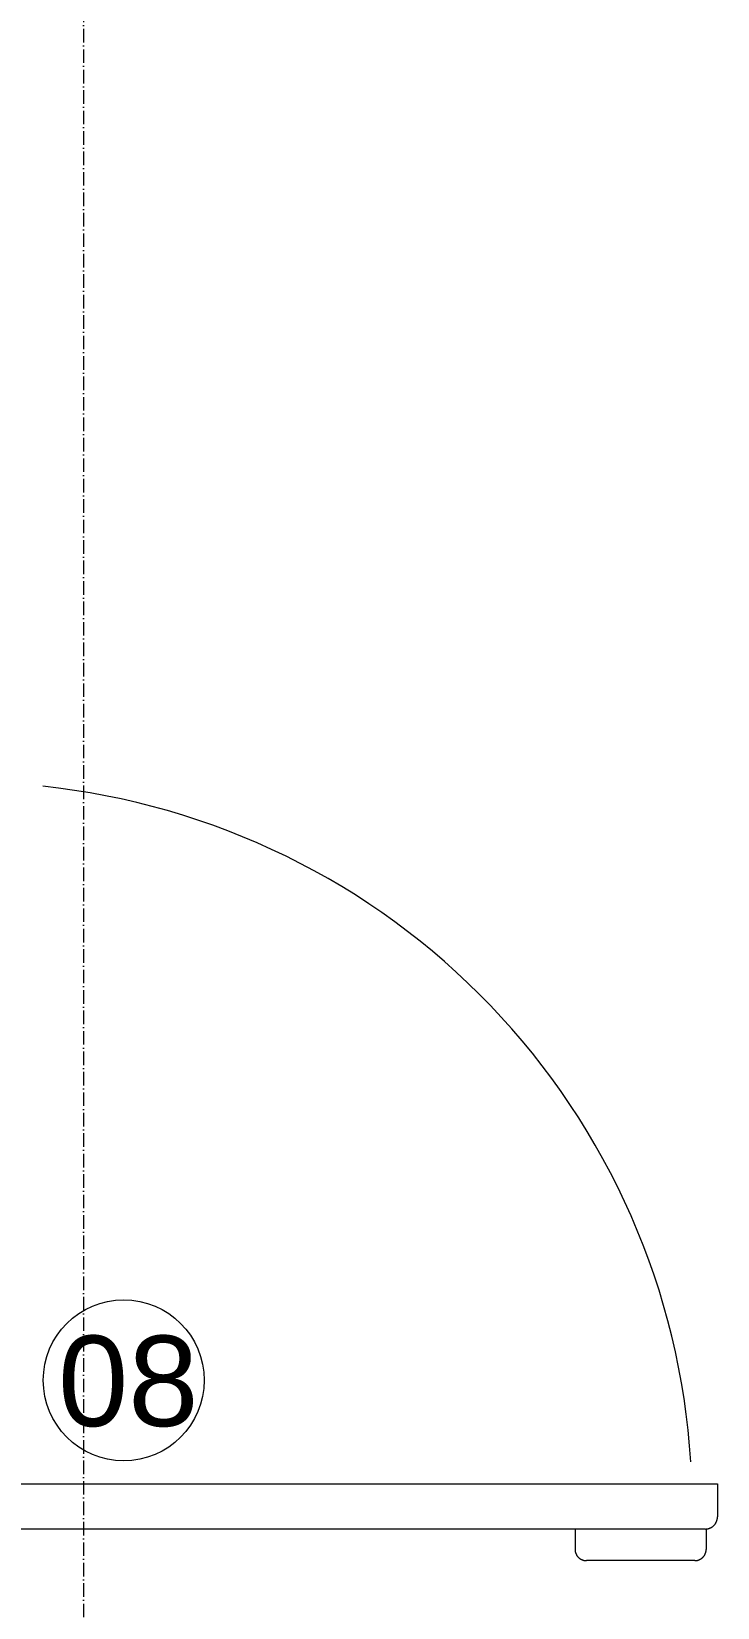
# Model space of a CAD drawing. Header units: millimetres. Extents: x -159872 to 386485, y -250577 to 158966.
# Drawn here: x 157507 to 158114, y 10440 to 11835 of the extents above; entities that cross this region are included whole.
import ezdxf

# ---------------------------------------------------------------- set-up
doc = ezdxf.new("R2010")
doc.units = ezdxf.units.MM
doc.linetypes.add('ACAD_ISO10W100', pattern=[18, 12, -3, 0, -3])
doc.layers.get('0').update_dxf_attribs({"lineweight": 25})
doc.layers.add('LDS-equipment-kitchen equipment', color=3, linetype='Continuous', lineweight=13)
doc.layers.add('LDS-struct-extg-ceiling beams', color=252, linetype='ACAD_ISO10W100', lineweight=9)
doc.styles.add('Swiss 721 Light Extended BT', font='')
doc.styles.get('Swiss 721 Light Extended BT').set_extended_font_data('Swiss 721 Light Extended BT')

# ---------------------------------------------------------------- blocks, each defined once
blk = doc.blocks.new('A$C9600e4bc')
at = {"linetype": 'Continuous', "transparency": 33554687}
for points in [[(643.7, 681, 0), (643.7, 0, 0)], [(683.7, 10.7, 0), (683.7, 670.3, 0)], [(683.7, 126, 0), (701.7, 126, 0)], [(711.7, 20, 0), (711.7, 116, 0)], [(643.7, 0, 0), (673, 0, 0)], [(683.7, 10, 0), (701.7, 10, 0)]]:
    blk.add_polyline3d(points, dxfattribs=at)
at = {"linetype": 'Continuous'}
for points in [[(624.2, 23.5, 0), (610.2, 24.6, 0), (596.2, 25.9, 0), (582.2, 27.6, 0), (568.3, 29.5, 0), (554.4, 31.8, 0), (540.6, 34.4, 0), (526.8, 37.2, 0), (513.1, 40.4, 0), (499.5, 43.9, 0), (485.9, 47.6, 0), (472.4, 51.7, 0), (459, 56.1, 0), (445.8, 60.7, 0), (432.6, 65.7, 0), (419.5, 70.9, 0), (406.6, 76.4, 0), (393.8, 82.2, 0), (381.1, 88.3, 0), (368.5, 94.7, 0), (356.1, 101.3, 0), (343.9, 108.2, 0), (331.8, 115.4, 0), (319.8, 122.8, 0), (308, 130.5, 0), (296.4, 138.4, 0), (285, 146.6, 0), (273.7, 155.1, 0), (262.7, 163.8, 0), (251.8, 172.7, 0), (241.1, 181.9, 0), (230.7, 191.3, 0), (220.4, 200.9, 0), (210.3, 210.8, 0), (200.5, 220.8, 0), (190.9, 231.1, 0), (181.5, 241.6, 0), (172.4, 252.3, 0), (163.5, 263.2, 0), (154.8, 274.3, 0), (146.4, 285.5, 0), (138.2, 297, 0), (130.3, 308.6, 0), (122.6, 320.4, 0), (115.2, 332.4, 0), (108.1, 344.5, 0), (101.2, 356.8, 0), (94.6, 369.2, 0), (88.3, 381.8, 0), (82.3, 394.5, 0), (76.5, 407.3, 0), (71, 420.3, 0), (65.8, 433.4, 0), (60.9, 446.5, 0), (56.3, 459.8, 0), (51.9, 473.2, 0), (47.9, 486.7, 0), (44.2, 500.3, 0), (40.7, 513.9, 0), (37.6, 527.6, 0), (34.8, 541.4, 0), (32.2, 555.2, 0), (30, 569.1, 0), (28.1, 583.1, 0), (26.4, 597.1, 0)], [(701.7, 126, 0), (701.9, 126, 0), (702.2, 126, 0), (702.4, 126, 0), (702.7, 126, 0), (702.9, 125.9, 0), (703.2, 125.9, 0), (703.4, 125.9, 0), (703.7, 125.8, 0), (703.9, 125.8, 0), (704.1, 125.7, 0), (704.4, 125.6, 0), (704.6, 125.6, 0), (704.8, 125.5, 0), (705.1, 125.4, 0), (705.3, 125.3, 0), (705.5, 125.2, 0), (705.8, 125.1, 0), (706, 125, 0), (706.2, 124.9, 0), (706.4, 124.8, 0), (706.6, 124.7, 0), (706.8, 124.6, 0), (707, 124.4, 0), (707.3, 124.3, 0), (707.5, 124.2, 0), (707.7, 124, 0), (707.9, 123.9, 0), (708, 123.7, 0), (708.2, 123.6, 0), (708.4, 123.4, 0), (708.6, 123.2, 0), (708.8, 123.1, 0), (708.9, 122.9, 0), (709.1, 122.7, 0), (709.3, 122.5, 0), (709.4, 122.3, 0), (709.6, 122.2, 0), (709.7, 122, 0), (709.9, 121.8, 0), (710, 121.6, 0), (710.1, 121.3, 0), (710.3, 121.1, 0), (710.4, 120.9, 0), (710.5, 120.7, 0), (710.6, 120.5, 0), (710.7, 120.3, 0), (710.8, 120.1, 0), (710.9, 119.8, 0), (711, 119.6, 0), (711.1, 119.4, 0), (711.2, 119.1, 0), (711.3, 118.9, 0), (711.3, 118.7, 0), (711.4, 118.4, 0), (711.5, 118.2, 0), (711.5, 118, 0), (711.6, 117.7, 0), (711.6, 117.5, 0), (711.6, 117.2, 0), (711.7, 117, 0), (711.7, 116.7, 0), (711.7, 116.5, 0), (711.7, 116.2, 0), (711.7, 116, 0)], [(711.7, 20, 0), (711.7, 19.8, 0), (711.7, 19.5, 0), (711.7, 19.3, 0), (711.7, 19, 0), (711.6, 18.8, 0), (711.6, 18.5, 0), (711.6, 18.3, 0), (711.5, 18, 0), (711.5, 17.8, 0), (711.4, 17.6, 0), (711.3, 17.3, 0), (711.3, 17.1, 0), (711.2, 16.9, 0), (711.1, 16.6, 0), (711, 16.4, 0), (710.9, 16.2, 0), (710.8, 15.9, 0), (710.7, 15.7, 0), (710.6, 15.5, 0), (710.5, 15.3, 0), (710.4, 15.1, 0), (710.3, 14.9, 0), (710.1, 14.7, 0), (710, 14.4, 0), (709.9, 14.2, 0), (709.7, 14, 0), (709.6, 13.8, 0), (709.4, 13.7, 0), (709.3, 13.5, 0), (709.1, 13.3, 0), (708.9, 13.1, 0), (708.8, 12.9, 0), (708.6, 12.8, 0), (708.4, 12.6, 0), (708.2, 12.4, 0), (708, 12.3, 0), (707.9, 12.1, 0), (707.7, 12, 0), (707.5, 11.8, 0), (707.3, 11.7, 0), (707, 11.6, 0), (706.8, 11.4, 0), (706.6, 11.3, 0), (706.4, 11.2, 0), (706.2, 11.1, 0), (706, 11, 0), (705.8, 10.9, 0), (705.5, 10.8, 0), (705.3, 10.7, 0), (705.1, 10.6, 0), (704.8, 10.5, 0), (704.6, 10.4, 0), (704.4, 10.4, 0), (704.1, 10.3, 0), (703.9, 10.2, 0), (703.7, 10.2, 0), (703.4, 10.1, 0), (703.2, 10.1, 0), (702.9, 10.1, 0), (702.7, 10, 0), (702.4, 10, 0), (702.2, 10, 0), (701.9, 10, 0), (701.7, 10, 0)], [(683.7, 10.7, 0), (683.7, 10.4, 0), (683.7, 10.2, 0), (683.7, 9.9, 0), (683.6, 9.7, 0), (683.6, 9.4, 0), (683.6, 9.1, 0), (683.5, 8.9, 0), (683.5, 8.6, 0), (683.4, 8.4, 0), (683.4, 8.1, 0), (683.3, 7.8, 0), (683.2, 7.6, 0), (683.2, 7.3, 0), (683.1, 7.1, 0), (683, 6.8, 0), (682.9, 6.6, 0), (682.8, 6.4, 0), (682.7, 6.1, 0), (682.6, 5.9, 0), (682.4, 5.7, 0), (682.3, 5.4, 0), (682.2, 5.2, 0), (682, 5, 0), (681.9, 4.8, 0), (681.7, 4.5, 0), (681.6, 4.3, 0), (681.4, 4.1, 0), (681.3, 3.9, 0), (681.1, 3.7, 0), (680.9, 3.5, 0), (680.7, 3.3, 0), (680.6, 3.1, 0), (680.4, 3, 0), (680.2, 2.8, 0), (680, 2.6, 0), (679.8, 2.4, 0), (679.6, 2.3, 0), (679.4, 2.1, 0), (679.2, 2, 0), (678.9, 1.8, 0), (678.7, 1.7, 0), (678.5, 1.5, 0), (678.3, 1.4, 0), (678, 1.3, 0), (677.8, 1.1, 0), (677.6, 1, 0), (677.3, 0.9, 0), (677.1, 0.8, 0), (676.9, 0.7, 0), (676.6, 0.6, 0), (676.4, 0.5, 0), (676.1, 0.5, 0), (675.9, 0.4, 0), (675.6, 0.3, 0), (675.3, 0.3, 0), (675.1, 0.2, 0), (674.8, 0.2, 0), (674.6, 0.1, 0), (674.3, 0.1, 0), (674, 0.1, 0), (673.8, 0, 0), (673.5, 0, 0), (673.3, 0, 0), (673, 0, 0)]]:
    blk.add_polyline3d(points, dxfattribs=at)
blk = doc.blocks.new('Group-410')
at = {"layer": 'LDS-equipment-kitchen equipment'}
blk.add_circle((96914.9, 47098.6), 71.2, dxfattribs=at)
at = {"layer": 'LDS-equipment-kitchen equipment', "xscale": -1, "rotation": 89.99982067775127}
blk.add_blockref('A$C9600e4bc', (97440.3, 47650.7), dxfattribs=at)
at = {"layer": 'LDS-equipment-kitchen equipment', "insert": (96918.9, 47097.5), "char_height": 80, "attachment_point": 5, "rotation": 0.0005, "line_spacing_factor": 0.25, "style": 'Swiss 721 Light Extended BT'}
blk.add_mtext('08', dxfattribs=at)

msp = doc.modelspace()

# ---------------------------------------------------------------- linework, layer by layer
at = {"layer": 'LDS-struct-extg-ceiling beams'}
msp.add_line((157552.66818, 16724.05329), (157552.66818, 9419.05329), dxfattribs=at)

# ---------------------------------------------------------------- block references
at = {"layer": 'LDS-equipment-kitchen equipment', "color": 7}
msp.add_blockref('Group-410', (60673.51323, -36457.51522), dxfattribs=at)

doc.saveas('drawing.dxf')
